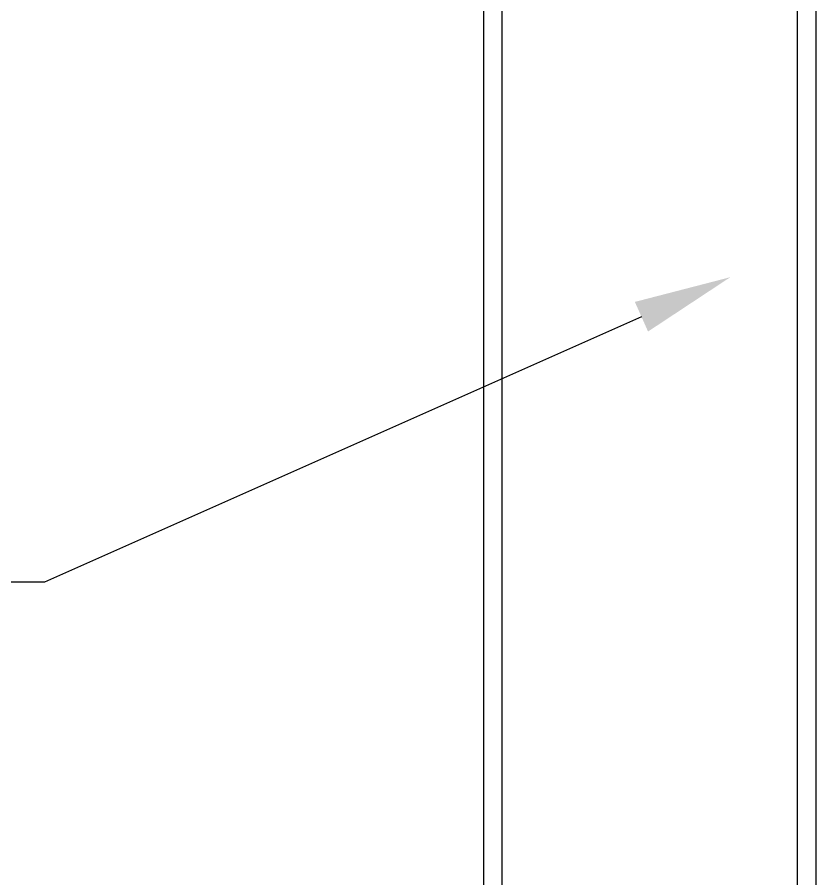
# Model space of a CAD drawing. Extents: x 815029915 to 815825525, y 579155098 to 579748855.
# Drawn here: x 815613011 to 815613562, y 579330477 to 579331072 of the extents above; entities that cross this region are included whole.
import ezdxf

# ---------------------------------------------------------------- set-up
doc = ezdxf.new("R2010")
doc.units = 0
doc.header["$LTSCALE"] = 100
doc.header["$MEASUREMENT"] = 0
doc.layers.add('TC', color=114, linetype='Continuous')

msp = doc.modelspace()

# ---------------------------------------------------------------- linework, layer by layer
at = {"color": 0, "linetype": 'Continuous'}
for p, q in [((815613332.79, 579331245.92), (815613332.79, 579327846.51)), ((815613345.54, 579331245.92), (815613345.54, 579327846.51)), ((815613549.53, 579331245.92), (815613549.53, 579327846.51)), ((815613562.28, 579331245.92), (815613562.28, 579327846.51))]:
    msp.add_line(p, q, dxfattribs=at)
at = {"layer": 'TC', "color": 4, "linetype": 'ByBlock', "lineweight": -2}
msp.add_line((815613029.5, 579330681.59), (815612819.65, 579330681.59), dxfattribs=at)
msp.add_lwpolyline([(815613441.87, 579330865.02), (815613029.5, 579330681.59)], dxfattribs=at)
at = {"layer": 'TC', "color": 4}
msp.add_solid([(815613437.32, 579330875.25), (815613503.27, 579330892.33), (815613446.42, 579330854.78)], dxfattribs=at)

doc.saveas('drawing.dxf')
